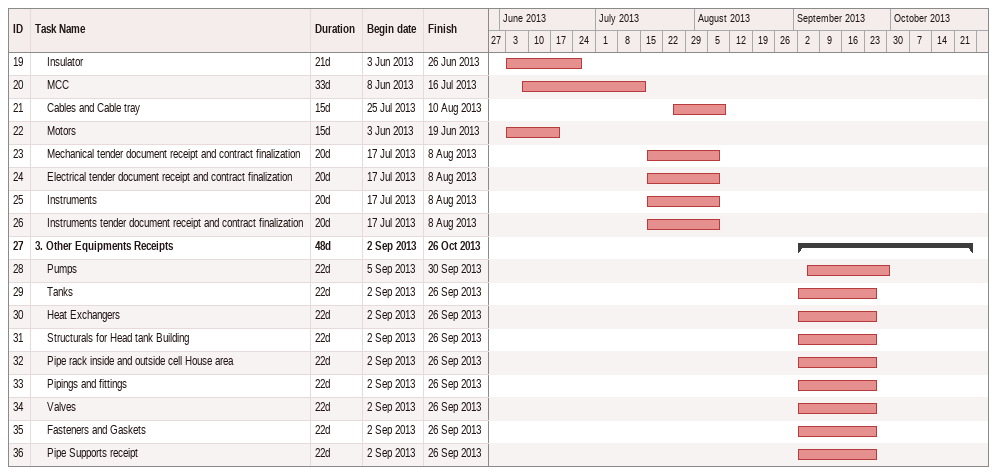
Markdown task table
| ID | Level | Task | Duration | Start | Finish |
|---|---|---|---|---|---|
| 19 | 2 | Insulator | 21d | 2013-06-03 | 2013-06-26 |
| 20 | 2 | MCC | 33d | 2013-06-08 | 2013-07-16 |
| 21 | 2 | Cables and Cable tray | 15d | 2013-07-25 | 2013-08-10 |
| 22 | 2 | Motors | 15d | 2013-06-03 | 2013-06-19 |
| 23 | 2 | Mechanical tender document receipt and contract finalization | 20d | 2013-07-17 | 2013-08-08 |
| 24 | 2 | Electrical tender document receipt and contract finalization | 20d | 2013-07-17 | 2013-08-08 |
| 25 | 2 | Instruments | 20d | 2013-07-17 | 2013-08-08 |
| 26 | 2 | Instruments tender document receipt and contract finalization | 20d | 2013-07-17 | 2013-08-08 |
| 27 | 1 | **3. Other Equipments Receipts** | 48d | 2013-09-02 | 2013-10-26 |
| 28 | 2 | Pumps | 22d | 2013-09-05 | 2013-09-30 |
| 29 | 2 | Tanks | 22d | 2013-09-02 | 2013-09-26 |
| 30 | 2 | Heat Exchangers | 22d | 2013-09-02 | 2013-09-26 |
| 31 | 2 | Structurals for Head tank Building | 22d | 2013-09-02 | 2013-09-26 |
| 32 | 2 | Pipe rack inside and outside cell House area | 22d | 2013-09-02 | 2013-09-26 |
| 33 | 2 | Pipings and fittings | 22d | 2013-09-02 | 2013-09-26 |
| 34 | 2 | Valves | 22d | 2013-09-02 | 2013-09-26 |
| 35 | 2 | Fasteners and Gaskets | 22d | 2013-09-02 | 2013-09-26 |
| 36 | 2 | Pipe Supports receipt | 22d | 2013-09-02 | 2013-09-26 |
